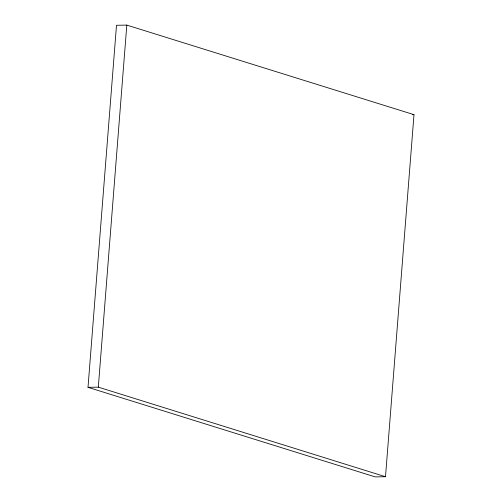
<?xml version="1.0" encoding="UTF-8"?>
<svg xmlns="http://www.w3.org/2000/svg" width="502" height="502" viewBox="0 0 502 502"><rect width="100%" height="100%" fill="white"/><g stroke="black" fill="none" stroke-linecap="round" stroke-linejoin="round"><path stroke-width="0.75" d="M88.007 387.331L116.502 25.276L126.811 25.1L413.993 114.669L385.498 476.724L375.189 476.9L88.007 387.331L98.317 387.155L385.498 476.724M98.317 387.155L126.811 25.1M412.518 114.694L413.993 114.669"/></g></svg>
